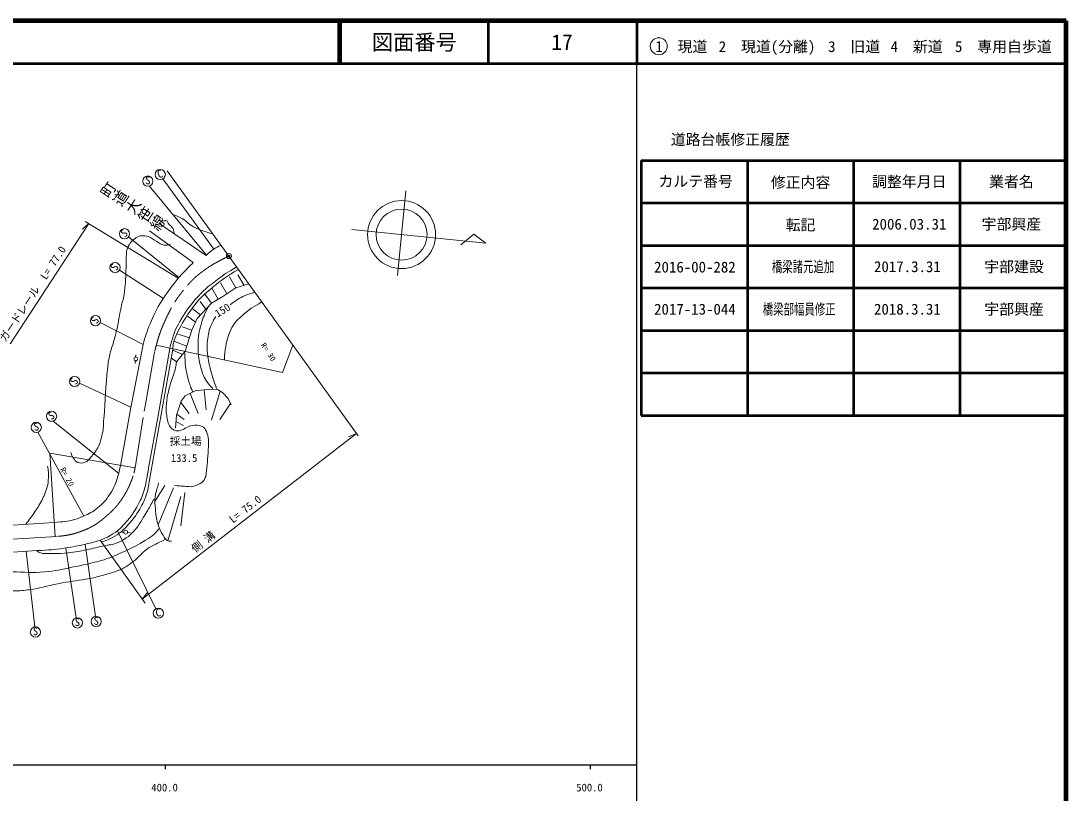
# Model space of a CAD drawing. Units: millimetres, scale not verified. Extents: x 40000 to 680000, y 20000 to 380000.
# Drawn here: x 434032 to 680000, y 198357 to 380000 of the extents above; entities that cross this region are included whole.
import ezdxf
from ezdxf.enums import TextEntityAlignment as Align

# ---------------------------------------------------------------- set-up
doc = ezdxf.new("R2010")
doc.units = ezdxf.units.MM
doc.header["$LTSCALE"] = 1000
doc.header["$PDMODE"] = 32
doc.header["$PDSIZE"] = 500
doc.linetypes.add('CHAIN', pattern=[18.5, 12, -1.5, 3.5, -1.5])
for name, color, linetype, lineweight in [('M-BGD', 7, 'Continuous', 13), ('M-BMK', 2, 'CHAIN', 13), ('M-STR-HTXT', 7, 'Continuous', 13), ('M-TTL', 2, 'Continuous', 140), ('M-TTL-BAND', 7, 'Continuous', 25), ('M-TTL-FRAM', 2, 'Continuous', 50), ('M-TTL-LINE', 7, 'Continuous', 50), ('M-TTL-TXT', 7, 'Continuous', 13)]:
    doc.layers.add(name, color=color, linetype=linetype, lineweight=lineweight)
doc.layers.add('M-OTRS', color=6, linetype='Continuous')
doc.styles.add('@ＭＳ ゴシック', font='')
doc.styles.add('ＭＳ ゴシック', font='')
doc.styles.get('@ＭＳ ゴシック').set_extended_font_data('@MS Gothic')
doc.styles.get('ＭＳ ゴシック').set_extended_font_data('MS Gothic')

msp = doc.modelspace()

# ---------------------------------------------------------------- linework, layer by layer
at = {"layer": 'M-BGD'}
for p, q in [((467430, 342830), (479422, 326314)), ((464238, 341173), (477691, 324906)), ((522672, 320103), (524637, 340054)), ((466552, 332382), (477598, 324820)), ((464311, 330604), (474594, 323157)), ((459341, 329183), (471199, 319624)), ((457211, 321348), (467555, 314740)), ((483095, 319770), (484649, 317189)), ((485103, 320282), (486561, 317797)), ((481032, 318358), (482526, 315825)), ((477316, 315710), (478882, 313603)), ((478953, 317148), (480440, 314533)), ((476201, 313958), (477586, 312216)), ((473182, 310635), (475121, 309124)), ((474352, 312366), (476303, 310845)), ((452695, 309046), (462806, 303901)), ((472012, 308045), (474255, 307215)), ((470821, 306397), (473697, 305481)), ((464281, 272083), (469787, 302808)), ((470191, 304549), (473069, 303527)), ((461069, 301424), (461038, 300939)), ((469809, 302511), (472040, 301528)), ((460980, 300051), (460939, 299431)), ((447805, 294747), (459909, 289130)), ((477645, 288544), (477166, 293242)), ((478872, 286063), (480908, 292899)), ((473611, 287613), (471664, 290257)), ((475711, 287614), (473852, 292374)), ((480819, 286260), (483378, 290027)), ((441626, 285855), (457044, 273514)), ((470510, 285796), (472284, 284817)), ((472429, 286250), (470697, 287474)), ((437989, 283238), (448804, 263499)), ((463647, 272355), (464157, 275234)), ((467897, 270741), (465528, 266968)), ((469922, 270170), (466320, 261432)), ((471669, 268158), (468595, 257722)), ((472599, 269092), (471654, 261194)), ((465791, 241719), (456751, 260048)), ((457749, 259730), (458234, 259698)), ((459122, 259640), (459742, 259599)), ((447006, 239546), (444572, 256010)), ((451579, 239889), (449155, 256908)), ((437295, 237437), (435235, 255240))]:
    msp.add_line(p, q, dxfattribs=at)
for points in [[(468429, 344717), (482978, 324675), (513374, 282417)], [(537584, 327333), (540596, 329850), (543483, 327742), (511918, 330904)], [(469415, 300728), (470662, 299833), (472677, 302310), (474255, 307215), (475522, 310009), (478882, 313603), (481513, 315174), (484649, 317189), (487672, 318150)], [(462806, 303901), (459891, 289040), (457442, 275338)], [(469069, 302957), (466246, 286719), (464157, 275234)], [(470389, 284222), (470623, 287259), (471768, 290554), (472656, 291793), (475062, 292961), (477166, 293242), (480274, 293265), (481489, 292564), (482774, 291162), (483545, 289713)], [(441859, 262006), (432155, 261367), (421346, 260544), (359014, 255703), (346268, 254704), (344296, 254551)], [(308803, 246456), (344576, 248905), (396500, 252627), (437849, 255417)]]:
    msp.add_lwpolyline(points, dxfattribs=at)
for centre, radius in [((466821, 343864), 1200), ((463905, 342326), 1200), ((523621, 329732), 8000), ((523621, 329732), 6000), ((458402, 329930), 1200), ((482978, 324675), 600), ((456181, 321965), 1200), ((451577, 309482), 1200), ((461076, 300490), 450), ((446677, 295156), 1200), ((441255, 286996), 1200), ((437653, 284390), 1200), ((458683, 259736), 450), ((466373, 240669), 1200), ((447325, 238390), 1200), ((451750, 238701), 1200), ((437441, 236246), 1200)]:
    msp.add_circle(centre, radius, dxfattribs=at)
for points, knots in [([(468389, 333075), (468496, 332765), (468555, 332655), (468700, 332405), (468973, 331937), (469370, 331857), (469650, 331393), (469936, 330920), (469986, 330651), (470102, 330053)], [0, 0, 0, 0, 1, 1, 1, 2, 2, 2, 3, 3, 3, 3]), ([(470087, 334353), (470737, 334131), (470943, 334026), (471473, 333776), (472842, 333130), (473332, 332294), (474667, 331580), (475568, 331097), (476101, 330871), (477066, 330536), (477869, 330257), (478168, 330177), (479158, 329938)], [0, 0, 0, 0, 1, 1, 1, 2, 2, 2, 3, 3, 3, 4, 4, 4, 4]), ([(458858, 325648), (458924, 326029), (458994, 326174), (459118, 326499), (459571, 327689), (460116, 328336), (461195, 329013), (462116, 329591), (462912, 329513), (463968, 329252), (464846, 329035), (465196, 328558), (465993, 328130), (466656, 327774), (466959, 327332), (467707, 327247), (468301, 327180), (468626, 327256), (469223, 327455)], [0, 0, 0, 0, 1, 1, 1, 2, 2, 2, 3, 3, 3, 4, 4, 4, 5, 5, 5, 6, 6, 6, 6]), ([(481114, 327243), (480346, 326881), (480103, 326750), (479497, 326362), (478688, 325844), (478419, 325573), (477598, 324820)], [0, 0, 0, 0, 1, 1, 1, 2, 2, 2, 2]), ([(445805, 278462), (445989, 277853), (446064, 277592), (446393, 277126), (446710, 276678), (446893, 276349), (447404, 276150), (448032, 275905), (448486, 275983), (449128, 276184), (449786, 276391), (449980, 276850), (450451, 277355), (451197, 278154), (451601, 278639), (452126, 279598), (452764, 280761), (452856, 281541), (453172, 282830), (453505, 284189), (453420, 285000), (453539, 286394), (453945, 291125), (453928, 293798), (454453, 298517), (454586, 299713), (454663, 300388), (454947, 301557), (455166, 302460), (455387, 302939), (455642, 303832), (456041, 305228), (456270, 306011), (456593, 307427), (457050, 309433), (457163, 310586), (457590, 312599), (457847, 313809), (458176, 314450), (458345, 315676), (458649, 317875), (458651, 319128), (458750, 321346), (458825, 323025), (458820, 324111), (458858, 325648), (458858, 325648), (458858, 325648), (458858, 325648)], [0, 0, 0, 0, 1, 1, 1, 2, 2, 2, 3, 3, 3, 4, 4, 4, 5, 5, 5, 6, 6, 6, 7, 7, 7, 8, 8, 8, 9, 9, 9, 10, 10, 10, 11, 11, 11, 12, 12, 12, 13, 13, 13, 14, 14, 14, 15, 15, 15, 16, 16, 16, 16]), ([(474594, 323157), (473604, 322164), (473328, 321893), (472531, 321050), (471951, 320435), (471600, 320114), (471063, 319461), (469611, 317693), (468826, 316672), (467569, 314762), (466288, 312816), (465684, 311640), (464749, 309506), (463820, 307383), (463576, 306546), (462806, 303901)], [0, 0, 0, 0, 1, 1, 1, 2, 2, 2, 3, 3, 3, 4, 4, 4, 5, 5, 5, 5]), ([(469069, 302957), (469222, 303714), (469298, 303942), (469474, 304565), (470018, 306490), (470422, 307572), (471439, 309294), (472688, 311410), (473435, 312595), (475059, 314439), (476874, 316500), (478067, 317518), (480267, 319161), (481965, 320430), (482632, 320859), (484809, 322130)], [0, 0, 0, 0, 1, 1, 1, 2, 2, 2, 3, 3, 3, 4, 4, 4, 5, 5, 5, 5]), ([(469787, 302808), (469828, 303437), (469865, 303646), (469968, 304174), (470160, 305159), (470384, 305695), (470830, 306594), (472024, 309005), (472813, 310312), (474403, 312483), (475981, 314639), (477152, 315641), (479185, 317374), (481368, 319235), (482340, 319800), (485233, 321541)], [0, 0, 0, 0, 1, 1, 1, 2, 2, 2, 3, 3, 3, 4, 4, 4, 5, 5, 5, 5]), ([(489106, 316156), (488038, 315892), (487680, 315761), (486804, 315401), (485298, 314783), (484789, 314329), (483253, 313220)], [0, 0, 0, 0, 1, 1, 1, 2, 2, 2, 2]), ([(479195, 293561), (478592, 294136), (478405, 294380), (477970, 294963), (477071, 296169), (476743, 297009), (476370, 298467), (475936, 300168), (475744, 301160), (475723, 302915), (475697, 305150), (475833, 306442), (476447, 308591), (476935, 310300), (477226, 310975), (478145, 312813)], [0, 0, 0, 0, 1, 1, 1, 2, 2, 2, 3, 3, 3, 4, 4, 4, 5, 5, 5, 5]), ([(481925, 300372), (481972, 301778), (482027, 302251), (482237, 303436), (482558, 305243), (482866, 306267), (483701, 307901), (484372, 309215), (485128, 309718), (486194, 310737), (487756, 312229), (488576, 312622), (490740, 313885)], [0, 0, 0, 0, 1, 1, 1, 2, 2, 2, 3, 3, 3, 4, 4, 4, 4]), ([(479924, 310432), (479423, 309709), (479278, 309433), (478948, 308749), (478350, 307513), (478215, 306720), (478003, 305363), (477749, 303740), (477831, 302790), (478013, 301157), (478190, 299569), (478447, 298698), (478875, 297159), (479278, 295711), (479462, 295208), (480100, 293513)], [0, 0, 0, 0, 1, 1, 1, 2, 2, 2, 3, 3, 3, 4, 4, 4, 5, 5, 5, 5]), ([(474422, 292798), (473828, 294202), (473679, 294692), (473331, 295945), (472702, 298208), (472743, 299164), (472583, 301912)], [0, 0, 0, 0, 1, 1, 1, 2, 2, 2, 2]), ([(470662, 299833), (470583, 299167), (470537, 298965), (470427, 298414), (470146, 297008), (469689, 296299), (469308, 294917), (468946, 293604), (468699, 292875), (468477, 291531), (468279, 290330), (468179, 289643), (468218, 288426), (468256, 287223), (468511, 286559), (468696, 285383), (468696, 285383), (468696, 285383), (468696, 285383)], [0, 0, 0, 0, 1, 1, 1, 2, 2, 2, 3, 3, 3, 4, 4, 4, 5, 5, 5, 6, 6, 6, 6]), ([(468696, 285383), (468782, 285092), (468842, 284979), (468979, 284743), (469270, 284241), (469550, 283988), (470073, 283739), (470635, 283471), (471058, 283562), (471666, 283697), (472244, 283826), (472480, 284137), (473023, 284376), (473527, 284597), (473802, 284776), (474345, 284860), (475246, 285000), (475832, 284986), (476665, 284618), (477238, 284365), (477397, 283936), (477683, 283379), (478029, 282703), (478077, 282245), (478140, 281488), (478215, 280582), (478167, 280068), (478124, 279159), (478021, 276970), (477812, 275428), (477657, 273567), (477657, 273567), (477657, 273567), (477657, 273567)], [0, 0, 0, 0, 1, 1, 1, 2, 2, 2, 3, 3, 3, 4, 4, 4, 5, 5, 5, 6, 6, 6, 7, 7, 7, 8, 8, 8, 9, 9, 9, 10, 10, 10, 11, 11, 11, 11]), ([(435148, 261564), (435462, 261964), (435543, 262070), (435791, 262397), (436233, 262981), (436478, 263310), (436892, 263914), (437644, 265010), (438093, 265612), (438715, 266787), (439330, 267951), (439670, 268620), (440061, 269877), (440303, 270655), (440435, 271108), (440480, 271922), (440533, 272878), (440552, 273422), (440445, 274374), (440406, 274725), (440395, 274852), (440320, 275269)], [0, 0, 0, 0, 1, 1, 1, 2, 2, 2, 3, 3, 3, 4, 4, 4, 5, 5, 5, 6, 6, 6, 7, 7, 7, 7]), ([(457442, 275338), (457303, 274484), (457227, 274220), (457044, 273514), (456594, 271781), (456289, 270775), (455331, 269262), (454258, 267569), (453579, 266588), (451989, 265367), (450821, 264468), (450251, 264150), (448729, 263465)], [0, 0, 0, 0, 1, 1, 1, 2, 2, 2, 3, 3, 3, 4, 4, 4, 4]), ([(477657, 273567), (477616, 273153), (477563, 272979), (477428, 272625), (477165, 271933), (476856, 271553), (476230, 271157), (475482, 270684), (474252, 270466), (474091, 270409), (474091, 270409), (474091, 270409), (474091, 270409)], [0, 0, 0, 0, 1, 1, 1, 2, 2, 2, 3, 3, 3, 4, 4, 4, 4]), ([(453020, 257423), (453909, 257679), (454211, 257826), (454941, 258161), (456763, 258995), (457669, 259778), (459054, 261224), (460217, 262439), (460775, 263219), (461671, 264641), (462555, 266043), (463007, 266883), (463520, 268458), (463968, 269833), (464064, 270418), (464281, 272083)], [0, 0, 0, 0, 1, 1, 1, 2, 2, 2, 3, 3, 3, 4, 4, 4, 5, 5, 5, 5]), ([(461879, 266678), (462272, 267457), (462369, 267715), (462636, 268400), (463216, 269885), (463275, 270499), (463647, 272355)], [0, 0, 0, 0, 1, 1, 1, 2, 2, 2, 2]), ([(466430, 271332), (466247, 270634), (466201, 270458), (466056, 269898), (465872, 269187), (465683, 268805), (465589, 268076), (465443, 266953), (465582, 266306), (465682, 265178), (465804, 263803), (465862, 263015), (466243, 261688), (466615, 260394), (467016, 259715), (467754, 258588), (467979, 258245), (468077, 257985), (468440, 257794), (468787, 257610), (469035, 257624), (469437, 257654)], [0, 0, 0, 0, 1, 1, 1, 2, 2, 2, 3, 3, 3, 4, 4, 4, 5, 5, 5, 6, 6, 6, 7, 7, 7, 7]), ([(465277, 267468), (464547, 266047), (464322, 265652), (463657, 264518), (462570, 262666), (461992, 261584), (460603, 259946), (459999, 259233), (459555, 258923), (458796, 258378), (458023, 257823), (457561, 257521), (456667, 257194), (455489, 256762), (454756, 256770), (453531, 256498), (451981, 256154), (451122, 255915), (449563, 255615), (447854, 255286), (446903, 255034), (445170, 254867), (442989, 254657), (439597, 254712), (439562, 254711), (439562, 254711), (439562, 254711), (439562, 254711)], [0, 0, 0, 0, 1, 1, 1, 2, 2, 2, 3, 3, 3, 4, 4, 4, 5, 5, 5, 6, 6, 6, 7, 7, 7, 8, 8, 8, 9, 9, 9, 9]), ([(448729, 263465), (447829, 263080), (447520, 262991), (446725, 262748), (444886, 262187), (444114, 262210), (441859, 262006)], [0, 0, 0, 0, 1, 1, 1, 2, 2, 2, 2]), ([(466524, 260557), (466003, 259896), (465815, 259682), (465288, 259192), (464613, 258563), (464154, 258299), (463368, 257816), (461556, 256704), (460466, 256204), (458547, 255289), (456938, 254522), (456020, 254117), (454344, 253510), (453240, 253110), (452594, 252964), (451457, 252672), (449357, 252132), (448165, 251888), (446035, 251481), (443551, 251006), (442176, 250580), (439655, 250377), (436634, 250133), (434925, 250305), (431897, 250429), (429109, 250543), (427553, 250733), (424777, 251021), (421609, 251349), (419863, 251771), (416697, 252122), (415359, 252270), (414609, 252381), (413263, 252426), (411817, 252475), (411298, 252436), (409559, 252322)], [0, 0, 0, 0, 1, 1, 1, 2, 2, 2, 3, 3, 3, 4, 4, 4, 5, 5, 5, 6, 6, 6, 7, 7, 7, 8, 8, 8, 9, 9, 9, 10, 10, 10, 11, 11, 11, 12, 12, 12, 12]), ([(444215, 255950), (446621, 256358), (447300, 256456), (449245, 256930), (450688, 257282), (451527, 257398), (452911, 257937), (454508, 258559), (455085, 258963), (456756, 260051)], [0, 0, 0, 0, 1, 1, 1, 2, 2, 2, 3, 3, 3, 3]), ([(468063, 258050), (467154, 257623), (466909, 257500), (466182, 257124), (465137, 256582), (464505, 256341), (463558, 255642), (462425, 254805), (461998, 254090), (460920, 253184), (460283, 252649), (459911, 252364), (459210, 251917), (458452, 251433), (458015, 251170), (457188, 250816), (455783, 250214), (454923, 250068), (453456, 249639), (452216, 249276), (451513, 249097), (450247, 248837), (447716, 248318), (446253, 248274), (443714, 247792), (440872, 247252), (439317, 246763), (436470, 246250), (436120, 246187), (435921, 246174), (435567, 246141), (434202, 246010), (433428, 245842), (432062, 245954), (430449, 246086), (429560, 246294), (427964, 246561), (425841, 246917), (424650, 247116), (422543, 247558), (420246, 248041), (418989, 248448), (416687, 248907), (414014, 249439), (412506, 249692), (409812, 250105), (408170, 250356), (407638, 250436), (405602, 250707)], [0, 0, 0, 0, 1, 1, 1, 2, 2, 2, 3, 3, 3, 4, 4, 4, 5, 5, 5, 6, 6, 6, 7, 7, 7, 8, 8, 8, 9, 9, 9, 10, 10, 10, 11, 11, 11, 12, 12, 12, 13, 13, 13, 14, 14, 14, 15, 15, 15, 16, 16, 16, 16]), ([(439562, 254711), (439181, 254726), (439025, 254744), (438700, 254846), (438285, 254978), (438127, 255116), (437738, 255409)], [0, 0, 0, 0, 1, 1, 1, 2, 2, 2, 2])]:
    msp.add_open_spline(points, degree=3, knots=knots, dxfattribs=at)
for points in [[(463550, 271662), (463550, 271662), (463550, 271662), (463550, 271662)], [(474091, 270409), (472128, 270565), (472128, 270565), (470165, 270721)], [(456756, 260051), (459113, 262320), (460415, 263752), (461879, 266678)], [(437849, 255417), (440829, 255532), (441743, 255610), (444215, 255950)]]:
    msp.add_open_spline(points, degree=3, dxfattribs=at)
at = {"layer": 'M-BMK'}
for points in [[(460892, 274891), (463404, 290224), (465516, 302262)], [(442585, 258722), (427250, 257830), (421806, 257339), (414745, 256838)]]:
    msp.add_lwpolyline(points, dxfattribs=at)
for points, knots in [([(482978, 324675), (481824, 324132), (481501, 323968), (480579, 323467), (479300, 322772), (478585, 322366), (477402, 321516), (475517, 320163), (474511, 319288), (473006, 317522), (470606, 314705), (469485, 312874), (467965, 309499), (466740, 306778), (466381, 305624), (465516, 302262)], [0, 0, 0, 0, 1, 1, 1, 2, 2, 2, 3, 3, 3, 4, 4, 4, 5, 5, 5, 5]), ([(453790, 263224), (454877, 264144), (455222, 264420), (456026, 265300), (456697, 266035), (457079, 266452), (457627, 267284), (458512, 268631), (459011, 269401), (459645, 270882), (460095, 271931), (460242, 272337), (460627, 273634)], [0, 0, 0, 0, 1, 1, 1, 2, 2, 2, 3, 3, 3, 4, 4, 4, 4]), ([(453790, 263224), (451862, 261537), (450536, 260790), (448130, 259909), (446050, 259147), (445086, 258999), (442585, 258722)], [0, 0, 0, 0, 1, 1, 1, 2, 2, 2, 2])]:
    msp.add_open_spline(points, degree=3, knots=knots, dxfattribs=at)
msp.add_open_spline([(460892, 274891), (460802, 274304), (460746, 274121), (460627, 273634)], degree=3, dxfattribs=at)
at = {"layer": 'M-OTRS'}
msp.add_point((482978, 324675), dxfattribs=at)
at = {"layer": 'M-STR-HTXT'}
for p, q in [((428642, 299793), (449997, 332328)), ((449997, 332328), (448506, 330998)), ((449176, 332830), (471063, 319461)), ((462579, 243955), (512979, 282967)), ((512979, 282967), (511136, 282195)), ((463257, 243005), (452666, 257844)), ((462579, 243955), (463790, 245547))]:
    msp.add_line(p, q, dxfattribs=at)
for points in [[(465895, 303712), (495561, 297261), (498049, 303724)], [(460892, 274891), (440842, 278334), (442083, 258693)]]:
    msp.add_lwpolyline(points, dxfattribs=at)
at = {"layer": 'M-TTL'}
for p, q in [((680000, 380000), (40000, 380000)), ((680000, 20000), (680000, 380000))]:
    msp.add_line(p, q, dxfattribs=at)
at = {"layer": 'M-TTL-BAND'}
for p, q in [((579000, 20000), (579000, 370000)), ((40000, 205000), (579000, 205000)), ((468000, 205000), (468000, 204000)), ((568000, 205000), (568000, 204000))]:
    msp.add_line(p, q, dxfattribs=at)
at = {"layer": 'M-TTL-FRAM'}
for p, q in [((580000, 347197), (580000, 287197)), ((580000, 347197), (680000, 347197)), ((580000, 287197), (680000, 287197))]:
    msp.add_line(p, q, dxfattribs=at)
at = {"layer": 'M-TTL-LINE'}
for p, q in [((508747, 380000), (508747, 370000)), ((509247, 380000), (509247, 370000)), ((543997, 380000), (543997, 370000)), ((579000, 380000), (579000, 370000)), ((40000, 370000), (680000, 370000)), ((605000, 347197), (605000, 287197)), ((630000, 347197), (630000, 287197)), ((655000, 347197), (655000, 287197)), ((580000, 337197), (680000, 337197)), ((580000, 327197), (680000, 327197)), ((580000, 317197), (680000, 317197)), ((580000, 307197), (680000, 307197)), ((580000, 297197), (680000, 297197))]:
    msp.add_line(p, q, dxfattribs=at)
at = {"layer": 'M-TTL-TXT'}
msp.add_circle((584147, 374034), 2000, dxfattribs=at)

# ---------------------------------------------------------------- texts
at = {"layer": 'M-BGD', "style": 'ＭＳ ゴシック'}
for s, rotation, p in [('C', 20, (467258, 342637)), ('S', 40, (459245, 328938)), ('S', 60, (457313, 321322)), ('S', 60, (452709, 308839)), ('S', 60, (447809, 294513)), ('S', 30, (441913, 285873)), ('S', 10, (437887, 283109)), ('C', 10, (466591, 239385))]:
    msp.add_text(s, height=1833, rotation=rotation, dxfattribs=at).set_placement(p, align=Align.BOTTOM_CENTER)
at = {"layer": 'M-BGD'}
for s, height, rotation, style, p in [('町道大笹線', 2566, 326.562, '@ＭＳ ゴシック', (451952, 339495)), ('150', 1833, 31.485, 'ＭＳ ゴシック', (480641, 309731))]:
    msp.add_text(s, height=height, rotation=rotation, dxfattribs=dict(at, style=style)).set_placement(p, align=Align.BOTTOM_LEFT)
at = {"layer": 'M-BGD', "style": 'ＭＳ ゴシック'}
for p in [(463914, 341024), (447334, 237088), (451759, 237399), (437450, 234944)]:
    msp.add_text('S', height=1833, dxfattribs=at).set_placement(p, align=Align.BOTTOM_CENTER)
for s, p in [('採土場', (469056, 279666)), ('133.5', (469318, 275708))]:
    msp.add_text(s, height=1833, dxfattribs=at).set_placement(p, align=Align.BOTTOM_LEFT)
at = {"layer": 'M-STR-HTXT', "style": 'ＭＳ ゴシック'}
for s, height, rotation, p in [('ガードレール\u3000L= 77.0', 1833, 56.66, (430804, 304031)), ('R= 30', 1320, 303.595, (490097, 303509)), ('R= 20', 1320, 298.718, (442869, 274330)), ('側 溝\u3000\u3000L= 75.0', 1833, 37.834, (475385, 254406))]:
    msp.add_text(s, height=height, rotation=rotation, dxfattribs=at).set_placement(p, align=Align.BOTTOM_LEFT)
at = {"layer": 'M-TTL-BAND', "style": 'ＭＳ ゴシック'}
for s, p in [('400.0', (467844, 198195)), ('500.0', (567844, 198195))]:
    msp.add_text(s, height=1833, dxfattribs=at).set_placement(p, align=Align.BOTTOM_CENTER)
at = {"layer": 'M-TTL-TXT', "style": 'ＭＳ ゴシック'}
for s, height, p in [('図面番号', 3666, (526622, 375000)), ('17', 3666, (561372, 375000)), ('1\u3000現道', 2566, (589448, 373958)), ('2\u3000現道(分離)', 2566, (609619, 373958)), ('3\u3000旧道', 2566, (630121, 373958)), ('4\u3000新道', 2566, (644824, 373958)), ('5\u3000専用自歩道', 2566, (665228, 373958)), ('道路台帳修正履歴', 2566, (600968, 352113)), ('カルテ番号', 2566, (592839, 342277)), ('修正内容', 2566, (617509, 342023)), ('調整年月日', 2566, (643089, 342197)), ('業者名', 2566, (667134, 342197)), ('転記', 2566, (617509, 332023)), ('2006.03.31', 2566, (643089, 332197)), ('宇部興産', 2566, (667134, 332197))]:
    msp.add_text(s, height=height, dxfattribs=at).set_placement(p, align=Align.MIDDLE_CENTER)
for s, p in [('2016-00-282', (583046, 320044)), ('2017.3.31', (634796, 320138)), ('2017-13-044', (583046, 310134)), ('2018.3.31', (634796, 310138))]:
    msp.add_text(s, height=2566, dxfattribs=at).set_placement(p, align=Align.BOTTOM_LEFT)
at = {"layer": 'M-TTL-TXT', "style": 'ＭＳ ゴシック', "width": 0.7}
for s, p in [('橋梁諸元追加', (610749, 320138)), ('橋梁部幅員修正', (608619, 310138))]:
    msp.add_text(s, height=2566, dxfattribs=at).set_placement(p, align=Align.BOTTOM_LEFT)
at = {"layer": 'M-TTL-TXT', "style": 'ＭＳ ゴシック'}
for s, p in [('宇部建設', (667758, 320138)), ('宇部興産', (667758, 310138))]:
    msp.add_text(s, height=2566, dxfattribs=at).set_placement(p, align=Align.BOTTOM_CENTER)

doc.saveas('drawing.dxf')
